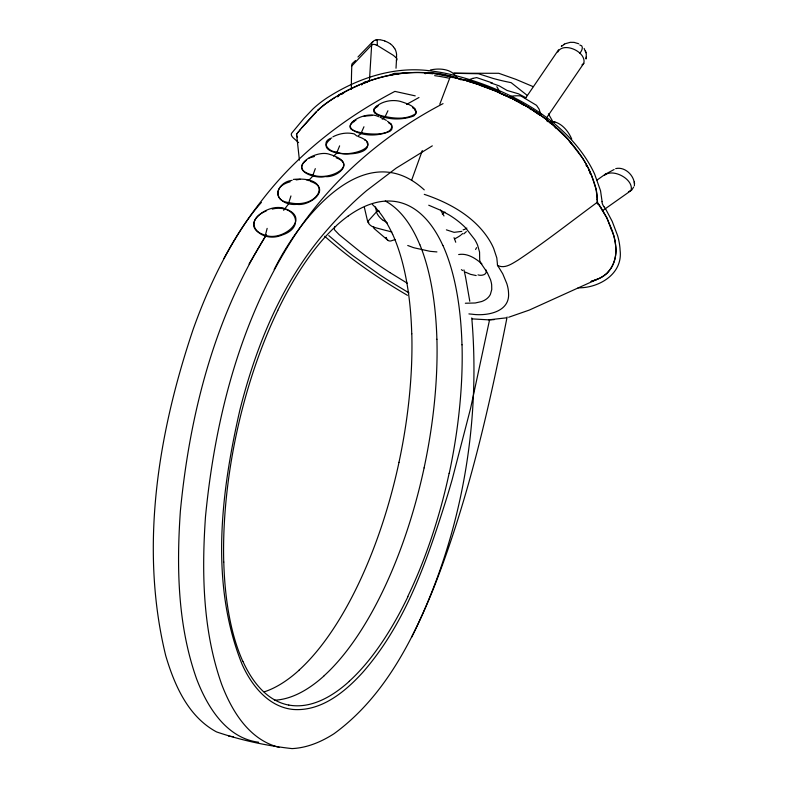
<?xml version="1.0" encoding="UTF-8"?>
<svg xmlns="http://www.w3.org/2000/svg" width="788" height="788" viewBox="0 0 788 788"><rect width="100%" height="100%" fill="white"/><g stroke="black" fill="none" stroke-linecap="round" stroke-linejoin="round"><path stroke-width="1.18" d="M396.6 57.78L396.009 68.231M602.101 201.629L600.545 190.785L594.625 174.089A156.231 77.175 27.7 0 0 585.691 158.063C563.765 124.819 528.886 102.598 492.579 87.842A158.812 78.445 27.7 0 0 446.382 73.501A122.14 60.331 27.7 0 0 431.706 71.048C394.818 65.67 357.732 78.022 326.981 97.919A355.772 175.734 27.7 0 0 312.885 109.04L303.941 118.427L291.668 133.202A7.181 3.546 27.7 0 0 293.481 138.067L297.155 141.318M369.464 80.356L371.65 45.015A5.999 4.482 42.1 0 1 371.857 43.035L373.778 40.838A11.987 8.973 43.1 0 1 376.043 39.942L376.713 39.695L377.216 40.621L377.294 45.438L392.591 54.864A35.755 17.661 27.7 0 1 393.409 55.406L396.137 57.682M586.39 57.1L586.026 58.992L586.331 53.919L584.115 48.423M615.724 168.612C625.337 166.238 635.276 176.423 634.389 185.84M557.756 52.028C563.262 41.35 586.715 51.703 583.81 63.316L547.197 116.939M552.122 124.11L568.178 139.476L582.381 157.876A145.8 72.013 27.7 0 1 590.182 172.129A140.116 69.206 27.7 0 1 591.778 175.931L596.122 189.524L597.235 198.684A28.526 14.115 27.3 0 1 597.205 199.088L597.55 202.516L600.683 207.116M597.146 199.472C597.55 189.327 593.167 179.634 589.404 170.444A146.184 72.2 27.7 0 0 583.75 160.043C574.708 145.416 562.711 132.67 549.63 121.776L548.113 121.135M521.735 96.461L536.529 105.336L539.09 109.128L540.972 114.91L512.525 97.554C505.719 95.919 520.08 95.328 521.104 96.116M507.108 317.012C488.816 409.327 467.855 501.7 433.134 589.414C411.149 643.737 382.367 698.523 334.043 733.707C321.396 741.823 307.241 747.871 292.072 748.6C266.482 745.783 240.882 740.198 216.523 731.904C188.184 716.686 174.463 685.156 165.746 655.764C139.279 547.581 158.132 433.055 193.257 329.049C209.559 283.355 231.248 239.207 261.399 200.999C296.761 154.753 343.519 118.298 394.896 91.388L415.227 95.87M489.318 320.962L470.594 408.351L452.214 479.38A551.462 231.731 -77.6 0 1 447.623 495.022C428.032 557.628 406.628 622.372 362.608 672.548C344.908 692.002 321.159 711.574 293.195 709.466C268.511 707.072 251.48 685.412 242.054 664.254C209.736 583.494 221.014 492.539 239.907 409.908C256.415 344.514 282.853 279.937 328.005 228.914A496.598 208.682 -77.6 0 1 344.464 211.164L352.768 203.028A599.855 252.061 -77.6 0 1 366.666 190.578L396.187 168.13L432.316 145.849M265.379 235.218C282.271 242.123 312.718 217.478 284.182 208.475C267.349 202.221 236.814 226.688 265.379 235.218L267.152 228.372M292.062 180.383C277.652 181.762 270.589 200.516 288.841 202.575L290.949 195.946M633.631 187.042L631.907 189.859L628.46 191.789M411.563 180.432L422.309 150.557M361.554 84.641L364.42 82.1L369.267 80.859M312.974 175.044C329.817 181.516 362.421 164.081 329.926 154.448C315.683 148.774 285.305 168.819 312.974 175.044L315.308 168.642M439.803 104.213L450.352 76.426L462.32 79.45A150.636 74.407 27.7 0 1 492.411 89.655M331.797 137.939C319.918 141.682 328.498 152.242 337.116 152.015L339.628 145.849M378.595 116.693C365.061 109.345 333.895 128.109 361.318 132.709L363.957 126.76M334.821 226.511L334.23 228.717A6.846 3.379 27.7 0 0 334.733 230.057L339.204 234.696L357.131 249.264A180.294 89.054 27.7 0 0 360.116 251.638A164.111 81.066 27.7 0 0 367.533 257.262L378.683 265.132A274.776 135.723 27.7 0 0 389.873 272.549M385.194 116.535C394.975 118.643 406.618 119.51 415.365 113.905C419.088 106.823 404.608 102.804 400.127 101.327C391.084 99.17 379.865 101.553 373.837 109.049C373.847 114.299 381.067 115.757 385.194 116.535L387.923 110.753M604.544 175.271C613.094 167.952 634.291 179.497 631.011 190.538M411.563 637.354C460.576 539.307 481.074 427.017 471.776 317.928M266.442 234.785C214.366 317.347 189.622 414.823 180.363 511.205C176.482 567.291 177.625 625.219 196.547 678.764C207.126 706.678 226.314 738.179 258.641 742.237M443.043 103.632C383.638 134.6 331.403 179.634 294.535 235.779C240.271 319.14 215.006 418.655 205.481 516.751C201.6 572.837 202.743 630.764 221.664 684.309C231.859 711.19 249.244 739.853 279.011 747.32M476.592 247.649L475.578 249.491M296.741 133.94L301.528 128.119M223.959 258.425C234.676 238.685 246.427 219.271 261.37 202.417M249.077 263.97L265.999 235.336M274.194 269.516C298.957 219.478 364.243 134.738 424.259 189.878M361.751 84.927L362.175 84.218M337.599 96.599L339.618 94.402L341.529 93.752M558.564 49.782L525.36 98.48M337.825 96.796L338.259 96.166M579.732 53.239C581.849 51.259 584.381 45.497 579.791 45.005M283.631 210.317L289.423 202.88M583.81 63.316L581.977 64.852M442.265 214.011L444.934 212.08M299.864 130.109L300.533 129.311M298.209 132.098L298.879 131.3M301.361 128.316L317.731 110.359M302.188 127.321L316.195 111.827M424.998 73.117L428.12 72.397L439.389 73.56L452.371 76.436L457.838 78.573M357.969 56.992L372.832 41.567M607.558 272.559C614.177 266.039 616.423 256.307 615.773 247.284A145.8 72.013 27.7 0 0 612.995 232.992A140.126 69.216 27.7 0 0 612.158 230.51L606.839 217.833L600.909 207.441M390.149 75.077L394.236 73.392L406.441 73.136M308.532 180.649L312.984 175.931M499.011 92.629L499.956 92.688L479.065 84.966M561.854 45.862L561.312 46.374L565.242 43.724L570.226 42.325L574.078 42.365L578.727 43.773M466.348 231.603L463.787 233.878M371.65 45.015L351.832 65.926L351.773 64.951A4.846 3.694 -20.5 0 1 352.206 63.582L355.526 60.558M379.392 211.145A5.969 2.945 27.7 0 0 376.556 211.775L367.671 221.615L369.129 224.078A18.065 13.751 -20.5 0 0 373.601 227.2L385.667 230.401A59.691 45.438 -20.5 0 1 388.799 231.17L391.912 232.066M317.653 110.438L319.307 108.931A329.876 162.939 27.7 0 1 324.823 104.371C360.421 78.337 406.874 65.394 450.352 76.426M333.482 156.093L337.737 152.34M466.87 228.116L464.339 229.515M390.582 75.52L392.099 74.604L398.157 73.767M306.256 160.368C291.452 171.567 316.382 179.172 325.139 176.542C336.249 178.068 354.295 164.121 336.141 157.767M377.156 106.873C374.664 107.798 372.478 110.615 374.684 113.058C386.061 120.2 401.319 120.436 413.769 115.994L416.084 113.433L416.064 111.689L414.478 109.67M357.663 136.206L362.106 132.916M597.432 202.201C570.995 221.625 545.227 242.024 517.893 260.207C511.983 263.714 504.635 269.141 497.563 265.389A9.092 4.492 27.7 0 1 497.405 263.852L496.804 257.903L493.672 248.437A86.798 42.877 27.7 0 0 488.058 238.114C474.041 216.986 451.041 203.826 427.638 195.503A90.827 44.857 27.7 0 0 424.269 194.36M630.715 190.804L602.377 210.79M605.233 174.296L614.079 169.528M425.136 73.757L426.278 73.225L432.858 73.727M597.068 180.048L605.795 173.843M330.408 139.19C308.66 156.576 377.166 160.171 366.538 141.367M331.512 99.623L335.333 97.2M382.21 119.155L385.027 117.343M337.294 96.028L349.665 89.428M406.559 104.43L418.97 97.505M354.561 121.391C351.665 122.583 348.237 125.745 350.837 128.956C361.997 136.629 377.767 136.511 389.952 131.281C393.714 129.065 392.385 124.238 388.681 122.869M563.578 44.591L564.484 44.118M362.766 83.666L367.829 81.893M508.693 317.249L529.29 310.078L597.265 279.267C610.946 274.421 617.733 259.154 615.615 245.383A146.184 72.2 27.7 0 0 613.832 235.839L606.908 217.971L598.693 204.476M350.739 88.906L359.505 84.917M355.959 120.249L352.315 121.785M342.701 93.279L344.001 92.718M360.628 84.434C383.332 74.358 408.686 70.457 433.351 73.56M338.85 95.693L339.579 95.397M266.305 210.908C239.719 221.999 261.655 243.699 281.641 235.188C306.552 227.407 294.604 203.343 272.244 209.106M472.751 78.406L466.752 80.514L469.185 80.672L485.92 86.247L500.134 92.255L499.168 92.196M395.143 239.542L390.976 240.921A14.558 7.437 -70.4 0 1 387.873 240.34M332.93 136.797C339.52 133.438 347.045 132.108 354.295 133.93L356.826 135.999M597.245 279.267L591.167 281.395M461.807 231.386L454.095 232.332L446.392 229.85M378.407 105.75L376.152 106.488M458.665 254.554C467.284 252.948 475.676 258.375 481.872 263.852M314.461 156.477L309.132 158.024M290.201 181.752C268.59 187.692 278.282 206.239 296.909 204.358C310.511 206.397 332.319 188.263 310.127 181.299M341.519 94.186L342.681 93.861M463.718 229.702L463.078 229.86M430.376 70.004C439.369 67.916 452.154 68.763 457.04 78.002M472.731 78.406L476.671 77.588L492.52 83.026M506.063 317.879L488.619 319.859L472.278 318.884M541.001 114.684L540.253 114.595M300.277 179.28L296.15 179.891M372.33 115.442L364.105 116.191M578.047 287.827C599.028 288.201 623.131 273.879 620.087 250.21A156.221 77.165 27.7 0 0 617.595 235.612L612.207 221.398L605.893 209.431A52.776 26.073 27.7 0 0 604.731 207.737L604.002 206.722M436.926 251.924L430.691 251.382A76.761 58.43 -20.5 0 1 429.214 251.136L414.596 247.915A76.761 58.43 -20.5 0 1 413.198 247.521L407.741 245.482M488.619 319.859L491.111 319.761M491.643 319.731L494.194 319.623M293.333 179.418C335.452 175.458 320.194 210.051 288.841 202.575M281.139 208.475L284.182 208.475M549.63 121.776L554.85 121.953M465.344 303.242L475.262 302.986L481.537 301.558A49.575 24.487 27.7 0 0 490.392 294.367L491.761 289.511L491.663 284.773A65.956 32.584 27.7 0 0 490.491 279.681L487.181 272.461L480.907 263.212A16.174 7.988 27.7 0 1 480.04 261.517A16.174 7.988 27.7 0 1 479.685 259.932L479.557 252.042L477.577 245.117A65.956 32.584 27.7 0 0 474.819 239.68L465.521 227.752A49.575 24.487 27.7 0 0 449.219 214.996L440.65 210.297L428.731 205.215M439.192 74.594L450.775 76.84M467.038 80.987L477.587 84.218M306.355 179.871L308.236 180.009M434.385 73.668L437.567 74.102M228.776 736.228L233.524 736.691M380.21 39.824L379.55 39.755A14.145 10.5 41.7 0 0 376.053 39.961M452.174 77.46L453.563 77.638M476.188 275.564L470.564 274.352L465.373 272.126M478.001 274.884C481.389 276.135 487.831 274.776 486.058 269.959M380.88 39.922L383.589 40.582M552.999 121.549C561.716 122.967 568.493 131.32 571.743 139.102M447.564 75.825L451.219 76.643M451.957 76.81L452.755 77.007M453.061 77.086L454.903 77.529M455.178 77.598L456.804 78.002M458.429 78.416L463.324 79.736A152.301 75.224 27.7 0 1 480.158 85.025C512.722 96.786 544.981 113.58 568.227 139.663M490.579 82.858L499.07 85.803L507.058 90.453L518.415 93.792L525.813 97.663M375.334 44.65L377.314 45.448M337.116 152.015C347.429 158.112 385.391 146.479 358.629 136.688M361.318 132.709C368.282 134.403 394.788 136.639 391.429 124.1L387.46 121.283M384.268 40.799L384.879 41.015M537.13 113.521L540.657 115.442L540.016 114.999M515.766 100.706L518.405 101.928M533.082 86.611L515.913 79.352L498.784 73.294L453.671 73.235L461.788 73.442A86.975 1.94 0.1 0 0 474.071 73.668L478.444 73.737L492.933 78.376A47.615 9.131 11 0 0 506.438 81.696L511.146 82.661L527.152 95.348M454.804 77.963L455.907 78.426M499.651 93.033L505.394 95.525M500.932 93.575L507.206 96.363M497.918 92.117L507.827 96.54M496.184 91.201L511.097 98.126M458.508 78.997L459.049 79.243M507.974 96.737L511.067 98.224L508.24 96.855M511.126 98.027L522.08 103.78A104.627 51.683 27.7 0 1 552.201 124.071M379.983 117.126L386.386 120.357M533.959 111.335L536.254 112.723M524.089 105.316L519.716 102.795M408.972 292.9L386.465 279.208A367.169 181.358 27.7 0 1 379.639 274.726L353.28 256.001A196.724 97.17 27.7 0 1 347.193 251.214L328.763 235.592M407.445 295.313C378.151 278.223 350.059 258.868 324.725 236.272M407.366 283.266L389.893 272.559M415.246 109.424L412.508 107.66M387.263 222.915L383.283 220.305M364.548 139.811L365.632 140.481M529.969 108.843L531.329 109.759M549.857 122.948L550.802 123.588M514.771 99.849L510.26 97.219L510.782 97.83M461.384 269.644L462.664 270.54M547.788 121.46L548.34 121.884M387.597 240.074L373.798 228.254M368.814 222.61L367.671 221.615L364.332 207.274M373.354 226.619L374.497 227.624M297.884 141.968L298.613 142.618M555.087 127.223L556.23 128.365M569.044 140.727L571.94 144.49M586.016 165.342L587.021 166.544M393.291 46.679L392.069 45.3A10.746 7.801 40.3 0 0 390.75 44.138M547.68 120.83L546.892 121.037M546.202 118.042L547.433 119.687M393.655 47.172L393.99 47.664M588.872 170.405L589.523 171.37M496.844 86.68L499.72 91.664M394.315 48.176L394.601 48.689M552.388 120.83L548.418 113.846M419.866 244.674L421.826 249.678A257.814 108.33 -77.6 0 1 436.887 339.273M586.085 52.658L585.445 50.777M589.739 172.513L589.956 173.488M376.516 211.755L375.512 206.939M634.576 183.949L634.32 181.969M610.503 227.555L610.641 228.687M469.786 301.243L465.56 277.041A330.044 138.688 -77.6 0 0 463.945 269.92M296.584 134.364L299.42 160.161M396.502 54.933L396.6 57.071M385.273 201.009A257.193 108.074 -77.6 0 1 419.817 244.763M274.382 700.217A259.114 108.882 -77.6 0 0 312.452 685.284A253.017 106.321 -77.6 0 0 324.163 675.779M324.163 675.68A257.174 108.064 -77.6 0 0 382.85 591.02A257.193 108.074 -77.6 0 0 424.111 467.885M424.092 467.885A259.114 108.882 -77.6 0 0 436.946 362.125A253.017 106.321 -77.6 0 0 436.916 339.244M460.438 79.716A81.469 63.631 80.9 0 1 466.407 80.021M351.359 89.32A870.07 662.314 -20.5 0 1 351.803 65.926M386.425 237.71A5.969 2.945 27.7 0 1 386.159 237.503M387.903 240.271A11.958 6.117 -68.5 0 1 386.199 237.434M396.187 57.682A5.211 2.571 27.7 0 1 396.403 60.518M371.729 45.064A5.457 2.699 27.7 0 1 375.324 44.611M376.418 211.736A11.958 7.929 35.6 0 0 378.772 216.178A14.558 9.377 36.8 0 0 383.214 220.404M394.867 48.629A17.809 13.583 36.8 0 1 396.62 54.953M384.879 41.104A16.873 12.204 40.3 0 1 390.296 43.813M462.645 233.553A26.112 20.114 -19 0 1 461.325 234.706M460.655 235.248A19.444 14.972 -19 0 1 458.961 236.43L457.966 237.03A45.694 35.194 -19 0 1 457.001 237.602A21.02 16.184 -19 0 1 454.489 238.862M603.953 206.722A15.346 7.575 27.7 0 1 602.052 201.61M440.561 210.11A330.044 138.688 -77.6 0 1 443.989 215.961M454.036 237.661A330.044 138.688 -77.6 0 1 455.74 242.231M442.905 245.432A257.174 108.064 -77.6 0 1 461.975 344.839M442.866 245.521A257.193 108.074 -77.6 0 0 396.965 201.787A259.114 108.882 -77.6 0 0 348.188 216.03M449.14 473.253A257.193 108.074 -77.6 0 1 407.859 596.319M336.476 225.545A253.017 106.321 -77.6 0 1 348.188 216.001M277.8 310.295A257.174 108.064 -77.6 0 1 336.486 225.644M277.819 310.354A257.193 108.074 -77.6 0 0 236.528 433.43A259.114 108.882 -77.6 0 0 223.703 539.199A253.017 106.321 -77.6 0 0 223.733 562.071M242.862 661.428A257.174 108.064 -77.6 0 1 223.782 562.021M288.792 705.083A257.193 108.074 -77.6 0 1 242.901 661.339M288.802 705.043A259.114 108.882 -77.6 0 0 337.569 690.83A253.017 106.321 -77.6 0 0 349.281 681.325M407.967 596.565A257.174 108.064 -77.6 0 1 349.281 681.226M449.209 473.43A259.114 108.882 -77.6 0 0 462.064 367.671A253.017 106.321 -77.6 0 0 462.034 344.789M392.67 234.341A257.174 108.064 -77.6 0 1 411.74 333.748M372.409 204.466A257.193 108.074 -77.6 0 1 392.631 234.43M264.167 691.874A259.114 108.882 -77.6 0 0 287.334 679.739A253.017 106.321 -77.6 0 0 299.046 670.233M299.046 670.135A257.174 108.064 -77.6 0 0 357.732 585.474A257.193 108.074 -77.6 0 0 398.994 462.339M398.974 462.339A259.114 108.882 -77.6 0 0 411.829 356.58A253.017 106.321 -77.6 0 0 411.799 333.698M297.47 137.132A7.102 3.507 27.7 0 1 296.889 133.684A27.442 13.554 27.7 0 1 297.125 133.389M597.56 202.23A16.686 8.244 27.6 0 1 597.274 199.522M598.062 204.516A12.756 6.944 22.2 0 1 596.94 202.112M497.494 265.379A10.096 4.984 27.7 0 0 498.715 267.231L502.764 273.85L506.782 283.513A86.798 42.877 27.7 0 1 508.546 292.978C510.161 312.294 486.531 316.323 471.953 314.185A90.827 44.857 27.7 0 1 468.909 313.91M607.686 272.638A104.617 51.673 27.7 0 1 591.187 281.355M434.621 75.668A124.76 58.499 26.4 0 1 448.53 78.071M317.712 110.359A346.474 171.134 27.7 0 1 331.521 99.633"/></g></svg>
